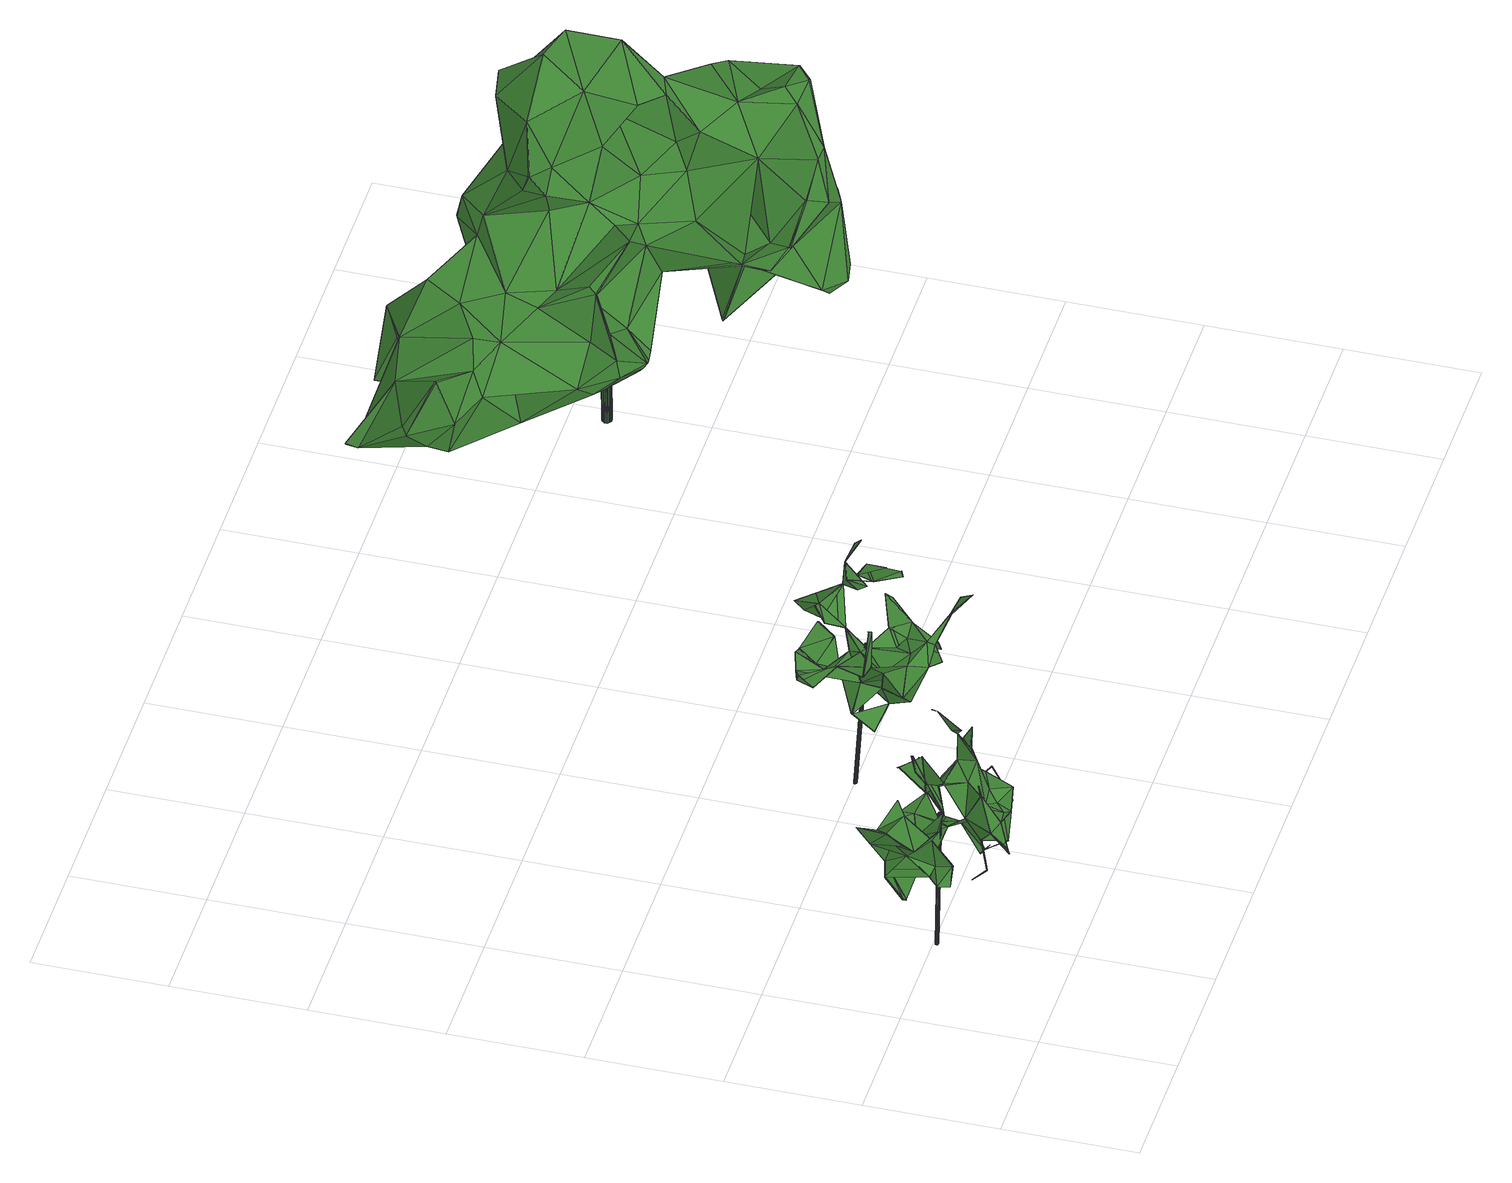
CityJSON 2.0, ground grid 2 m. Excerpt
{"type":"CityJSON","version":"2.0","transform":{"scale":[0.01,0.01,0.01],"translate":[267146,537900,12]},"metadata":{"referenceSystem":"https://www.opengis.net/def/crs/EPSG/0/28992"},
"CityObjects":{
"tree1":{"type":"SolitaryVegetationObject","attributes":{"gtid":642,"crown_width_m":2.34,"crown_median_z":15.09,"crown_r50_m":0.151,"crown_porosity":0.942,"trunk_H_m":2.43,"trunk_DBH_m":0.0473,"trunk_radius_m":0.0236,"trunk_base_height_m":12.66,"original_gtid":"644"},"geometry":[{"type":"MultiSurface","lod":"3","boundaries":[[[0,1,2]],[[3,4,5]],[[6,7,8]],[[9,10,11]],[[12,13,14]],[[0,15,16]],[[17,18,19]],[[20,21,22]],[[23,24,25]],[[26,27,28]],[[29,27,26]],[[30,31,32]],[[33,13,26]],[[34,35,36]],[[37,38,39]],[[40,41,42]],[[43,44,45]],[[46,3,47]],[[48,49,50]],[[51,49,48]],[[16,1,0]],[[52,53,54]],[[55,56,48]],[[33,51,48]],[[34,57,58]],[[38,37,59]],[[60,61,10]],[[2,15,0]],[[62,63,20]],[[62,64,63]],[[16,6,1]],[[65,66,67]],[[68,69,59]],[[70,71,72]],[[2,8,15]],[[7,15,8]],[[59,69,38]],[[73,21,74]],[[75,74,21]],[[76,9,77]],[[78,79,25]],[[80,81,13]],[[70,82,71]],[[46,47,26]],[[68,29,12]],[[83,84,85]],[[9,11,86]],[[87,81,88]],[[89,31,30]],[[90,52,91]],[[17,72,18]],[[26,92,33]],[[87,93,94]],[[15,7,95]],[[70,96,82]],[[97,64,98]],[[89,99,31]],[[100,41,40]],[[101,97,98]],[[102,103,84]],[[59,104,68]],[[82,105,106]],[[58,57,35]],[[97,107,108]],[[109,12,80]],[[110,111,112]],[[113,106,114]],[[115,116,117]],[[6,8,1]],[[2,1,8]],[[67,118,119]],[[120,39,69]],[[121,55,118]],[[83,68,84]],[[122,117,116]],[[123,124,125]],[[64,20,63]],[[95,82,106]],[[110,126,4]],[[15,95,16]],[[40,101,17]],[[58,127,57]],[[89,30,128]],[[129,130,74]],[[131,127,46]],[[61,75,22]],[[74,61,129]],[[125,132,133]],[[133,132,85]],[[112,111,134]],[[33,135,13]],[[84,13,135]],[[109,68,12]],[[109,80,68]],[[71,82,105]],[[82,96,109]],[[100,136,137]],[[138,134,111]],[[100,17,109]],[[33,50,51]],[[139,140,54]],[[105,82,95]],[[105,95,7]],[[141,142,9]],[[43,143,144]],[[76,144,143]],[[68,13,84]],[[135,145,146]],[[139,146,145]],[[143,43,147]],[[133,148,149]],[[14,150,87]],[[109,151,100]],[[72,17,80]],[[80,109,72]],[[117,93,115]],[[72,96,70]],[[48,92,119]],[[95,106,113]],[[48,56,135]],[[32,99,30]],[[68,83,120]],[[68,120,69]],[[58,57,3]],[[123,152,124]],[[18,153,154]],[[105,7,114]],[[120,37,39]],[[155,79,78]],[[76,143,156]],[[64,24,86]],[[124,152,125]],[[137,157,41]],[[42,157,137]],[[41,157,42]],[[64,158,98]],[[102,84,135]],[[101,159,109]],[[48,135,33]],[[133,85,148]],[[79,155,160]],[[85,83,132]],[[119,26,47]],[[109,159,151]],[[161,22,10]],[[110,162,134]],[[16,163,6]],[[95,113,163]],[[95,163,16]],[[163,113,7]],[[163,7,6]],[[114,7,113]],[[25,76,77]],[[26,98,131]],[[46,26,131]],[[144,76,79]],[[119,47,67]],[[66,67,47]],[[12,26,13]],[[29,26,12]],[[80,13,68]],[[129,61,60]],[[73,22,21]],[[49,51,50]],[[17,100,40]],[[64,164,24]],[[54,140,52]],[[122,94,117]],[[116,94,122]],[[123,125,152]],[[128,53,52]],[[47,3,121]],[[110,138,165]],[[153,71,154]],[[30,99,53]],[[80,17,109]],[[86,141,9]],[[135,56,145]],[[22,107,10]],[[98,158,131]],[[134,162,112]],[[110,4,166]],[[55,48,119]],[[62,137,136]],[[46,58,3]],[[127,58,46]],[[91,52,140]],[[106,165,138]],[[85,132,148]],[[167,168,44]],[[4,111,110]],[[141,23,142]],[[62,101,42]],[[42,137,62]],[[165,131,110]],[[28,131,165]],[[45,44,168]],[[149,132,125]],[[148,132,149]],[[34,58,35]],[[76,10,9]],[[60,10,76]],[[102,54,89]],[[162,110,112]],[[74,130,73]],[[143,161,156]],[[134,138,110]],[[111,131,138]],[[110,131,111]],[[114,106,105]],[[32,31,99]],[[107,97,11]],[[76,156,161]],[[110,166,126]],[[11,97,20]],[[62,20,97]],[[45,168,169]],[[101,109,17]],[[45,147,43]],[[11,10,107]],[[149,125,133]],[[127,3,57]],[[100,137,41]],[[127,4,3]],[[35,57,34]],[[60,161,10]],[[155,78,150]],[[14,80,12]],[[14,81,80]],[[116,115,88]],[[97,167,160]],[[97,160,155]],[[97,78,25]],[[42,101,40]],[[52,170,128]],[[54,102,146]],[[138,158,159]],[[131,158,138]],[[62,159,64]],[[106,138,159]],[[62,151,159]],[[155,150,97]],[[64,97,164]],[[19,71,105]],[[86,24,141]],[[88,93,87]],[[101,98,159]],[[38,69,39]],[[167,171,168]],[[172,169,168]],[[172,168,171]],[[171,167,172]],[[26,28,173]],[[45,169,147]],[[143,147,169]],[[167,79,160]],[[79,76,25]],[[172,167,97]],[[76,161,60]],[[61,74,75]],[[59,103,104]],[[128,104,103]],[[127,90,4]],[[131,90,127]],[[21,22,75]],[[28,90,131]],[[4,90,166]],[[68,104,29]],[[140,174,5]],[[169,108,143]],[[121,118,47]],[[167,44,79]],[[165,106,159]],[[119,92,26]],[[48,50,92]],[[50,33,92]],[[23,77,142]],[[25,77,23]],[[25,164,97]],[[25,24,164]],[[142,77,9]],[[141,24,23]],[[107,161,108]],[[128,103,89]],[[170,104,128]],[[29,104,170]],[[37,84,103]],[[37,103,59]],[[102,89,103]],[[84,37,120]],[[85,84,120]],[[83,85,120]],[[10,61,22]],[[11,20,86]],[[14,81,150]],[[14,13,81]],[[20,64,86]],[[81,14,94]],[[87,94,14]],[[150,81,87]],[[115,93,88]],[[62,136,151]],[[143,108,161]],[[105,82,19]],[[17,19,109]],[[3,174,121]],[[55,121,139]],[[109,19,82]],[[109,96,72]],[[172,108,169]],[[97,108,172]],[[170,27,29]],[[52,27,170]],[[90,27,52]],[[90,28,27]],[[62,97,101]],[[97,150,78]],[[54,53,89]],[[99,89,53]],[[116,88,94]],[[81,94,88]],[[151,136,100]],[[30,53,128]],[[93,117,94]],[[60,130,129]],[[72,71,18]],[[153,18,71]],[[19,18,154]],[[19,154,71]],[[66,47,118]],[[67,66,118]],[[10,22,130]],[[174,140,139]],[[121,174,139]],[[130,60,10]],[[107,22,161]],[[135,146,102]],[[144,79,43]],[[126,5,4]],[[3,5,174]],[[90,5,166]],[[140,5,91]],[[91,5,90]],[[166,5,126]],[[130,22,73]],[[98,26,173]],[[54,146,139]],[[55,119,118]],[[55,145,56]],[[139,145,55]],[[165,173,28]],[[159,173,165]],[[98,173,159]],[[64,159,158]],[[79,44,43]],[[175,176,177]],[[175,177,178]],[[178,177,179]],[[178,179,180]],[[177,176,181]],[[177,181,179]],[[179,181,182]],[[179,182,180]],[[181,176,183]],[[181,183,182]],[[182,183,184]],[[182,184,180]],[[184,183,185]],[[184,185,180]],[[183,176,186]],[[183,186,185]],[[186,176,187]],[[186,187,185]],[[185,187,188]],[[185,188,180]],[[188,187,189]],[[188,189,180]],[[187,176,190]],[[187,190,189]],[[189,190,191]],[[189,191,180]],[[190,176,192]],[[190,192,191]],[[191,192,193]],[[191,193,180]],[[192,176,194]],[[192,194,193]],[[194,176,195]],[[194,195,193]],[[193,195,196]],[[193,196,180]],[[196,195,197]],[[196,197,180]],[[195,176,198]],[[195,198,197]],[[198,176,199]],[[198,199,197]],[[197,199,200]],[[197,200,180]],[[200,199,201]],[[200,201,180]],[[199,176,202]],[[199,202,201]],[[201,202,203]],[[201,203,180]],[[202,176,204]],[[202,204,203]],[[203,204,205]],[[203,205,180]],[[204,176,206]],[[204,206,205]],[[206,176,207]],[[206,207,205]],[[205,207,208]],[[205,208,180]],[[208,207,209]],[[208,209,180]],[[207,176,175]],[[207,175,209]],[[209,175,178]],[[209,178,180]]]}]},
"tree2":{"type":"SolitaryVegetationObject","attributes":{"gtid":641,"crown_width_m":2.18,"crown_median_z":15.46,"crown_r50_m":0.162,"crown_porosity":0.947,"trunk_H_m":2.67,"trunk_DBH_m":0.0469,"trunk_radius_m":0.0235,"trunk_base_height_m":12.79,"original_gtid":"643"},"geometry":[{"type":"MultiSurface","lod":"3","boundaries":[[[210,211,212]],[[213,214,215]],[[216,214,213]],[[217,218,219]],[[220,221,222]],[[223,224,225]],[[226,227,228]],[[228,229,226]],[[213,230,231]],[[232,230,213]],[[233,234,235]],[[236,237,238]],[[239,240,241]],[[242,243,244]],[[245,246,229]],[[247,248,249]],[[250,251,252]],[[250,253,251]],[[254,255,239]],[[256,257,258]],[[259,258,257]],[[260,261,262]],[[260,263,261]],[[235,264,246]],[[265,266,267]],[[210,268,211]],[[269,211,268]],[[270,271,240]],[[270,240,272]],[[273,274,258]],[[273,258,215]],[[243,275,244]],[[276,233,277]],[[278,274,257]],[[275,279,280]],[[281,280,279]],[[232,282,283]],[[284,285,286]],[[271,287,288]],[[281,229,228]],[[281,228,289]],[[290,219,218]],[[291,247,252]],[[292,293,290]],[[294,251,295]],[[294,252,251]],[[290,218,294]],[[296,297,298]],[[247,249,299]],[[247,299,252]],[[243,300,275]],[[301,302,216]],[[217,295,218]],[[303,304,260]],[[305,276,306]],[[307,286,222]],[[220,222,286]],[[308,218,309]],[[294,218,308]],[[310,238,311]],[[238,237,311]],[[246,264,312]],[[254,313,255]],[[254,293,313]],[[220,285,251]],[[314,315,316]],[[312,255,313]],[[282,236,283]],[[317,318,319]],[[306,308,254]],[[298,320,296]],[[286,221,282]],[[286,282,284]],[[284,321,285]],[[319,318,322]],[[317,319,323]],[[319,322,323]],[[317,323,324]],[[277,233,235]],[[325,326,327]],[[328,244,275]],[[264,235,234]],[[329,330,272]],[[331,330,329]],[[332,321,284]],[[237,333,311]],[[303,315,314]],[[221,334,282]],[[227,281,279]],[[223,274,273]],[[264,239,255]],[[322,318,221]],[[274,278,335]],[[270,287,271]],[[336,247,253]],[[241,272,305]],[[222,221,307]],[[263,260,304]],[[236,238,231]],[[215,258,337]],[[213,215,338]],[[239,330,331]],[[229,246,339]],[[314,340,266]],[[242,244,328]],[[291,250,252]],[[298,297,259]],[[257,256,212]],[[225,274,223]],[[251,253,220]],[[286,307,221]],[[272,331,329]],[[282,221,318]],[[316,303,314]],[[281,289,280]],[[210,212,265]],[[275,280,242]],[[221,220,253]],[[232,332,284]],[[341,316,315]],[[260,261,303]],[[259,257,274]],[[292,342,293]],[[219,342,292]],[[338,332,213]],[[232,213,332]],[[219,309,313]],[[219,308,309]],[[312,277,343]],[[262,260,344]],[[311,216,310]],[[345,258,212]],[[310,216,231]],[[310,231,238]],[[253,334,221]],[[231,216,213]],[[332,327,346]],[[306,241,305]],[[239,241,306]],[[228,326,289]],[[347,215,214]],[[347,214,306]],[[301,216,333]],[[291,302,250]],[[311,333,216]],[[272,240,239]],[[331,272,239]],[[284,282,232]],[[273,320,298]],[[303,316,348]],[[312,264,255]],[[328,275,242]],[[303,341,315]],[[303,261,340]],[[290,294,349]],[[288,240,271]],[[349,295,217]],[[349,294,295]],[[290,349,217]],[[290,217,292]],[[296,215,259]],[[296,350,215]],[[273,224,223]],[[347,350,215]],[[345,212,265]],[[280,243,242]],[[301,250,302]],[[250,301,253]],[[325,289,326]],[[305,233,276]],[[239,306,254]],[[239,264,234]],[[305,272,233]],[[324,351,317]],[[324,323,351]],[[345,265,267]],[[343,227,226]],[[281,227,343]],[[256,345,266]],[[249,248,352]],[[248,336,352]],[[229,281,343]],[[229,343,245]],[[216,302,214]],[[316,341,348]],[[276,277,312]],[[239,234,330]],[[256,258,345]],[[299,249,352]],[[282,334,236]],[[336,248,247]],[[313,332,346]],[[247,352,253]],[[299,352,247]],[[276,312,347]],[[237,236,333]],[[276,347,306]],[[241,270,272]],[[257,258,278]],[[212,258,257]],[[293,254,308]],[[258,274,335]],[[317,351,318]],[[323,322,351]],[[256,265,212]],[[266,265,256]],[[266,345,267]],[[286,285,220]],[[252,353,291]],[[266,267,314]],[[314,267,303]],[[318,351,282]],[[351,322,221]],[[351,221,282]],[[260,303,348]],[[341,303,348]],[[259,354,298]],[[303,340,304]],[[306,355,308]],[[214,355,306]],[[300,332,338]],[[211,269,356]],[[277,235,357]],[[277,357,343]],[[327,332,284]],[[300,325,327]],[[280,289,325]],[[300,243,325]],[[280,325,243]],[[246,245,357]],[[300,327,332]],[[259,297,296]],[[232,283,230]],[[231,230,283]],[[259,215,337]],[[309,358,313]],[[313,358,359]],[[273,354,224]],[[347,313,346]],[[347,312,313]],[[251,218,295]],[[309,218,251]],[[309,251,321]],[[285,321,251]],[[293,342,313]],[[338,347,346]],[[259,337,258]],[[332,313,359]],[[343,226,246]],[[343,246,312]],[[334,333,236]],[[303,340,314]],[[300,279,275]],[[338,279,300]],[[229,339,226]],[[227,279,338]],[[226,339,246]],[[253,352,334]],[[352,336,334]],[[261,304,340]],[[263,304,261]],[[360,308,213]],[[360,291,308]],[[332,359,358]],[[321,332,358]],[[321,358,309]],[[334,336,333]],[[253,301,333]],[[336,253,333]],[[265,361,210]],[[210,361,268]],[[213,355,214]],[[308,355,213]],[[293,219,290]],[[308,219,293]],[[298,354,273]],[[268,356,269]],[[278,258,335]],[[361,356,268]],[[273,350,320]],[[231,283,236]],[[259,225,354]],[[225,224,354]],[[361,265,212]],[[361,212,356]],[[211,356,212]],[[338,350,347]],[[215,350,338]],[[320,350,296]],[[273,215,350]],[[219,313,342]],[[294,308,252]],[[217,219,292]],[[241,240,288]],[[303,267,340]],[[267,266,340]],[[246,357,235]],[[343,357,245]],[[228,227,327]],[[346,327,227]],[[338,346,227]],[[270,241,287]],[[259,274,225]],[[288,287,241]],[[291,353,308]],[[252,308,353]],[[233,330,234]],[[233,272,330]],[[327,326,228]],[[214,302,213]],[[360,302,291]],[[213,302,360]],[[362,363,364]],[[362,364,365]],[[365,364,366]],[[365,366,367]],[[364,363,368]],[[364,368,366]],[[366,368,369]],[[366,369,367]],[[368,363,370]],[[368,370,369]],[[369,370,371]],[[369,371,367]],[[370,363,372]],[[370,372,371]],[[371,372,373]],[[371,373,367]],[[372,363,374]],[[372,374,373]],[[373,374,375]],[[373,375,367]],[[374,363,376]],[[374,376,375]],[[375,376,377]],[[375,377,367]],[[376,363,378]],[[376,378,377]],[[378,363,379]],[[378,379,377]],[[377,379,380]],[[377,380,367]],[[380,379,381]],[[380,381,367]],[[379,363,382]],[[379,382,381]],[[381,382,383]],[[381,383,367]],[[383,382,384]],[[383,384,367]],[[382,363,385]],[[382,385,384]],[[384,385,386]],[[384,386,367]],[[385,363,387]],[[385,387,386]],[[386,387,388]],[[386,388,367]],[[387,363,389]],[[387,389,388]],[[388,389,390]],[[388,390,367]],[[390,389,391]],[[390,391,367]],[[389,363,392]],[[389,392,391]],[[391,392,393]],[[391,393,367]],[[392,363,394]],[[392,394,393]],[[393,394,395]],[[393,395,367]],[[394,363,362]],[[394,362,395]],[[395,362,365]],[[395,365,367]]]}]},
"tree3":{"type":"SolitaryVegetationObject","attributes":{"gtid":577,"crown_width_m":5.61,"crown_median_z":15.6,"crown_r50_m":0.265,"crown_porosity":0.919,"trunk_H_m":2.91,"trunk_DBH_m":0.141,"trunk_radius_m":0.0703,"trunk_base_height_m":12.69,"original_gtid":"579"},"geometry":[{"type":"Solid","lod":"3","boundaries":[[[[396,397,398]],[[399,396,398]],[[400,401,402]],[[403,404,405]],[[406,407,408]],[[409,410,411]],[[412,413,414]],[[415,416,417]],[[415,417,409]],[[418,419,420]],[[421,422,423]],[[424,425,407]],[[400,402,426]],[[427,428,429]],[[430,431,432]],[[433,434,435]],[[436,437,438]],[[422,439,424]],[[424,440,422]],[[441,442,443]],[[444,445,446]],[[444,446,443]],[[447,448,449]],[[403,405,450]],[[451,435,434]],[[452,453,430]],[[449,409,411]],[[454,398,397]],[[455,456,457]],[[454,397,458]],[[412,414,459]],[[459,460,461]],[[462,401,463]],[[402,401,462]],[[456,464,457]],[[465,466,467]],[[465,468,466]],[[442,441,469]],[[470,471,472]],[[473,398,474]],[[473,474,475]],[[460,459,414]],[[414,413,404]],[[414,404,460]],[[476,477,478]],[[479,477,476]],[[480,415,481]],[[482,483,484]],[[403,485,460]],[[486,487,488]],[[401,489,463]],[[490,491,492]],[[460,493,461]],[[430,453,423]],[[494,441,495]],[[496,497,498]],[[499,500,501]],[[501,500,421]],[[502,503,504]],[[454,505,506]],[[422,421,439]],[[454,506,398]],[[474,398,506]],[[507,486,419]],[[464,484,508]],[[464,508,457]],[[455,457,509]],[[510,442,469]],[[510,469,511]],[[433,512,513]],[[514,511,469]],[[514,515,511]],[[449,411,447]],[[516,517,426]],[[518,459,461]],[[519,520,521]],[[499,522,500]],[[523,524,510]],[[525,524,523]],[[487,486,507]],[[526,502,504]],[[483,527,484]],[[412,497,413]],[[423,519,421]],[[452,519,453]],[[416,494,417]],[[528,529,530]],[[400,531,401]],[[409,417,410]],[[426,402,462]],[[532,528,530]],[[533,534,535]],[[533,535,536]],[[473,432,431]],[[473,431,398]],[[501,421,519]],[[537,538,492]],[[430,432,452]],[[476,539,536]],[[535,534,540]],[[519,423,453]],[[507,541,487]],[[525,542,524]],[[533,472,436]],[[534,533,436]],[[431,399,398]],[[543,403,450]],[[544,487,541]],[[545,530,529]],[[404,403,460]],[[449,481,409]],[[514,546,515]],[[465,415,480]],[[443,495,441]],[[413,405,404]],[[481,415,409]],[[444,443,445]],[[412,503,547]],[[548,503,412]],[[397,529,528]],[[549,438,483]],[[549,483,482]],[[504,503,550]],[[543,447,485]],[[543,485,403]],[[460,485,447]],[[493,460,447]],[[551,552,512]],[[553,482,484]],[[542,525,554]],[[509,546,455]],[[555,417,556]],[[433,505,434]],[[490,524,557]],[[545,406,408]],[[552,520,512]],[[401,531,489]],[[464,553,484]],[[426,558,516]],[[462,558,426]],[[445,492,538]],[[426,517,400]],[[442,524,443]],[[559,443,524]],[[548,560,561]],[[463,489,497]],[[425,424,439]],[[545,408,530]],[[434,505,562]],[[563,494,416]],[[564,429,565]],[[465,480,566]],[[521,551,519]],[[501,519,551]],[[560,447,411]],[[406,424,407]],[[516,565,517]],[[531,567,489]],[[503,561,568]],[[526,568,561]],[[568,550,503]],[[544,569,487]],[[474,506,433]],[[570,505,454]],[[512,520,571]],[[572,512,571]],[[573,574,554]],[[413,496,405]],[[497,496,413]],[[529,575,545]],[[456,576,577]],[[555,410,417]],[[455,514,563]],[[565,578,564]],[[399,430,422]],[[445,443,579]],[[496,489,481]],[[428,539,580]],[[399,422,396]],[[422,440,396]],[[430,423,422]],[[581,407,425]],[[581,483,407]],[[581,527,483]],[[407,483,438]],[[407,438,408]],[[428,582,435]],[[435,451,428]],[[530,583,532]],[[408,583,530]],[[458,570,454]],[[438,583,408]],[[461,493,518]],[[518,493,447]],[[552,521,520]],[[551,521,552]],[[436,584,458]],[[519,452,520]],[[509,585,511]],[[480,586,566]],[[488,487,510]],[[510,487,587]],[[490,557,588]],[[463,589,462]],[[436,458,437]],[[513,512,572]],[[590,591,592]],[[590,592,593]],[[594,595,464]],[[508,585,457]],[[509,457,585]],[[553,464,595]],[[438,532,583]],[[577,594,456]],[[464,456,594]],[[596,569,544]],[[581,569,596]],[[509,511,546]],[[452,597,572]],[[526,504,568]],[[550,568,504]],[[598,593,547]],[[537,593,598]],[[538,555,446]],[[451,472,533]],[[588,500,522]],[[588,522,490]],[[522,499,599]],[[582,428,512]],[[584,570,458]],[[600,601,424]],[[435,582,433]],[[490,559,524]],[[577,602,594]],[[602,577,603]],[[430,604,431]],[[399,431,604]],[[399,604,430]],[[515,546,511]],[[532,437,528]],[[433,513,474]],[[537,598,538]],[[579,559,490]],[[439,421,605]],[[526,411,410]],[[560,411,526]],[[415,465,467]],[[565,516,591]],[[502,598,547]],[[427,564,606]],[[465,479,468]],[[427,429,564]],[[600,424,406]],[[558,592,591]],[[555,502,410]],[[526,410,502]],[[518,447,560]],[[535,479,536]],[[468,479,535]],[[432,597,452]],[[443,559,579]],[[597,475,513]],[[475,474,513]],[[573,425,574]],[[425,607,574]],[[510,587,523]],[[492,491,537]],[[545,600,406]],[[545,575,600]],[[536,451,533]],[[564,578,606]],[[608,606,578]],[[481,449,448]],[[496,481,448]],[[476,536,479]],[[558,589,592]],[[491,578,537]],[[476,478,539]],[[608,578,491]],[[549,534,436]],[[522,599,609]],[[503,548,561]],[[580,565,429]],[[580,517,565]],[[580,429,428]],[[563,416,603]],[[538,502,555]],[[502,538,598]],[[494,469,441]],[[560,526,561]],[[500,605,421]],[[497,589,463]],[[543,448,447]],[[517,539,400]],[[580,539,517]],[[573,525,487]],[[436,438,549]],[[523,487,525]],[[436,470,584]],[[549,482,610]],[[428,427,512]],[[427,551,512]],[[602,603,416]],[[467,602,416]],[[467,416,415]],[[470,472,451]],[[585,420,511]],[[462,589,558]],[[486,511,420]],[[486,420,419]],[[450,448,543]],[[439,607,425]],[[508,420,585]],[[433,506,505]],[[611,609,599]],[[397,437,458]],[[528,437,397]],[[584,562,570]],[[570,562,505]],[[536,612,451]],[[451,612,428]],[[536,428,612]],[[438,437,532]],[[606,551,427]],[[611,599,501]],[[608,609,606]],[[608,522,609]],[[451,562,470]],[[584,470,562]],[[501,599,499]],[[518,548,459]],[[478,400,539]],[[548,412,459]],[[548,518,560]],[[581,596,544]],[[516,558,591]],[[497,592,589]],[[452,572,520]],[[572,571,520]],[[494,563,514]],[[514,469,494]],[[487,523,587]],[[484,527,544]],[[544,527,581]],[[467,466,602]],[[578,565,591]],[[537,591,593]],[[590,593,591]],[[606,611,551]],[[606,609,611]],[[578,591,537]],[[497,593,592]],[[497,547,593]],[[547,497,412]],[[512,433,582]],[[490,522,491]],[[491,522,608]],[[434,562,451]],[[502,547,503]],[[525,573,554]],[[465,566,479]],[[479,566,586]],[[507,419,418]],[[541,418,544]],[[507,418,541]],[[475,597,473]],[[432,473,597]],[[513,572,597]],[[511,488,510]],[[486,488,511]],[[529,613,575]],[[396,613,397]],[[397,613,529]],[[600,613,601]],[[575,613,600]],[[601,613,396]],[[425,569,581]],[[574,605,500]],[[496,448,405]],[[586,531,477]],[[586,477,479]],[[443,446,495]],[[551,611,501]],[[607,605,574]],[[417,494,556]],[[495,556,494]],[[555,556,495]],[[536,539,428]],[[455,563,456]],[[510,524,442]],[[440,601,396]],[[424,601,440]],[[610,614,540]],[[553,614,482]],[[595,540,614]],[[595,614,553]],[[610,482,614]],[[405,448,450]],[[439,605,607]],[[569,573,487]],[[555,495,446]],[[445,538,446]],[[425,573,569]],[[579,492,445]],[[579,490,492]],[[478,477,531]],[[478,531,400]],[[484,544,420]],[[484,420,508]],[[418,420,544]],[[496,498,489]],[[489,498,497]],[[480,567,586]],[[586,567,531]],[[481,489,567]],[[481,567,480]],[[436,472,471]],[[436,471,470]],[[540,534,610]],[[549,610,534]],[[595,594,466]],[[540,595,466]],[[540,466,535]],[[535,466,468]],[[594,602,466]],[[514,455,546]],[[557,524,542]],[[577,576,603]],[[603,576,563]],[[563,576,456]],[[588,557,554]],[[557,542,554]],[[588,554,500]],[[574,500,554]],[[615,616,617]],[[615,617,618]],[[618,617,619]],[[618,619,620]],[[617,616,621]],[[617,621,619]],[[619,621,622]],[[619,622,620]],[[621,616,623]],[[621,623,622]],[[622,623,624]],[[622,624,620]],[[623,616,625]],[[623,625,624]],[[624,625,626]],[[624,626,620]],[[625,616,627]],[[625,627,626]],[[626,627,628]],[[626,628,620]],[[627,616,629]],[[627,629,628]],[[628,629,630]],[[628,630,620]],[[629,616,631]],[[629,631,630]],[[630,631,632]],[[630,632,620]],[[631,616,633]],[[631,633,632]],[[632,633,634]],[[632,634,620]],[[633,616,635]],[[633,635,634]],[[634,635,636]],[[634,636,620]],[[635,616,637]],[[635,637,636]],[[636,637,638]],[[636,638,620]],[[637,616,639]],[[637,639,638]],[[638,639,640]],[[638,640,620]],[[639,616,641]],[[639,641,640]],[[640,641,642]],[[640,642,620]],[[641,616,643]],[[641,643,642]],[[642,643,644]],[[642,644,620]],[[643,616,645]],[[643,645,644]],[[644,645,646]],[[644,646,620]],[[645,616,647]],[[645,647,646]],[[646,647,648]],[[646,648,620]],[[647,616,649]],[[647,649,648]],[[648,649,650]],[[648,650,620]],[[649,616,651]],[[649,651,650]],[[650,651,652]],[[650,652,620]],[[651,616,653]],[[651,653,652]],[[652,653,654]],[[652,654,620]],[[653,616,655]],[[653,655,654]],[[654,655,656]],[[654,656,620]],[[655,616,657]],[[655,657,656]],[[656,657,658]],[[656,658,620]],[[657,616,659]],[[657,659,658]],[[658,659,660]],[[658,660,620]],[[659,616,661]],[[659,661,660]],[[660,661,662]],[[660,662,620]],[[661,616,663]],[[661,663,662]],[[662,663,664]],[[662,664,620]],[[663,616,615]],[[663,615,664]],[[664,615,618]],[[664,618,620]]]]}]}
},
"vertices":[
[330,263,264],[330,263,263],[330,264,264],[153,124,283],[195,99,255],[195,98,255],[299,264,247],[286,249,257],[299,264,248],[92,183,252],[92,247,238],[102,218,275],[184,187,345],[190,154,351],[157,189,362],[319,245,260],[319,245,259],[195,217,315],[225,264,327],[242,242,330],[150,208,236],[105,220,194],[129,247,216],[106,153,266],[107,153,266],[96,181,314],[155,149,315],[196,136,288],[195,150,281],[195,153,342],[281,145,311],[282,145,311],[271,111,265],[153,126,360],[130,110,249],[138,134,222],[138,134,221],[237,162,374],[262,168,391],[261,168,391],[187,251,281],[165,268,273],[165,267,273],[50,209,333],[68,239,335],[68,239,336],[153,126,283],[123,103,321],[153,124,360],[131,123,396],[132,124,396],[132,123,396],[230,118,307],[253,146,322],[238,102,317],[152,97,321],[169,118,326],[130,110,250],[130,111,250],[258,180,371],[91,247,238],[89,220,207],[164,212,260],[157,191,243],[157,191,244],[102,70,309],[102,71,309],[104,74,315],[219,178,364],[258,180,372],[241,234,341],[243,242,330],[240,234,341],[104,221,194],[104,220,193],[104,220,195],[101,218,275],[107,179,260],[103,173,325],[69,199,311],[184,188,346],[157,189,363],[248,226,284],[207,174,420],[215,148,371],[207,174,421],[107,179,259],[134,197,381],[134,198,381],[253,146,323],[196,135,288],[204,116,310],[153,125,360],[133,198,381],[134,199,381],[271,218,266],[240,234,340],[123,210,294],[176,180,277],[281,144,311],[188,251,281],[183,230,285],[217,131,323],[232,155,347],[232,155,346],[248,227,284],[234,201,247],[112,252,251],[114,263,295],[195,216,315],[204,134,225],[203,134,225],[202,139,217],[258,218,243],[258,218,244],[118,210,412],[145,222,418],[118,211,412],[105,74,315],[123,103,322],[237,164,374],[152,97,320],[145,224,418],[205,210,457],[205,211,457],[204,202,456],[195,97,255],[153,125,282],[253,147,323],[87,220,207],[88,221,207],[195,150,280],[201,181,429],[171,159,456],[202,140,218],[173,125,331],[187,251,280],[165,267,272],[207,170,265],[193,93,310],[193,93,309],[85,151,246],[63,164,260],[82,266,301],[84,231,305],[186,102,311],[204,116,311],[68,239,334],[171,158,457],[171,159,457],[128,172,340],[184,230,285],[205,210,456],[225,266,327],[225,265,326],[103,174,325],[103,238,297],[164,267,273],[177,180,276],[191,195,272],[96,181,315],[111,253,251],[232,134,211],[286,249,256],[108,179,260],[208,170,265],[196,98,255],[124,228,326],[105,262,309],[87,287,322],[217,131,322],[137,241,341],[114,263,296],[178,180,277],[186,102,310],[177,195,66],[175,195,66],[177,196,66],[166,188,309],[166,189,309],[164,188,309],[177,197,66],[165,189,309],[176,197,66],[165,190,309],[164,190,309],[175,197,66],[174,197,66],[163,190,309],[162,190,309],[173,197,66],[162,189,309],[173,196,66],[161,188,308],[173,195,66],[173,194,66],[161,187,308],[162,186,308],[173,193,66],[174,193,66],[163,186,308],[163,185,308],[175,193,66],[164,185,309],[176,193,66],[165,186,309],[177,193,66],[177,194,66],[166,186,309],[166,187,309],
[527,401,470],[533,412,457],[502,418,447],[459,374,336],[459,375,336],[457,404,368],[501,354,344],[421,352,221],[464,343,240],[421,384,246],[453,283,325],[479,281,346],[458,265,334],[469,467,377],[468,467,377],[470,482,389],[357,423,335],[382,395,359],[381,395,358],[355,423,335],[483,338,326],[501,353,344],[463,312,336],[429,468,332],[429,469,332],[405,462,319],[518,325,347],[558,364,352],[555,374,359],[455,446,295],[513,436,302],[513,435,302],[384,351,427],[402,351,413],[402,352,413],[370,448,339],[371,451,331],[539,325,286],[529,286,299],[529,286,298],[483,338,325],[452,309,259],[512,349,267],[500,308,332],[462,414,287],[430,428,308],[476,392,423],[503,421,406],[503,420,406],[453,441,406],[428,366,511],[417,376,498],[414,334,522],[417,377,498],[411,456,309],[502,417,447],[457,403,453],[458,403,453],[528,401,469],[534,412,457],[533,465,307],[533,465,306],[475,475,302],[452,437,382],[501,459,384],[402,353,413],[430,428,309],[405,461,319],[515,424,397],[390,349,360],[358,352,367],[381,395,359],[480,293,348],[494,325,336],[430,308,340],[418,310,292],[452,283,326],[533,464,307],[513,435,301],[357,352,367],[451,364,211],[495,366,280],[420,352,221],[421,386,246],[465,343,240],[464,343,239],[430,427,392],[435,442,416],[435,443,416],[538,325,286],[391,349,360],[494,325,334],[483,339,326],[443,360,470],[418,377,498],[455,446,296],[462,414,288],[458,265,335],[467,380,271],[450,350,276],[555,374,358],[558,364,351],[412,420,311],[439,377,289],[443,360,469],[456,322,476],[456,321,476],[537,243,398],[511,266,380],[537,242,398],[430,427,391],[418,311,292],[511,266,379],[544,262,383],[545,262,384],[358,351,367],[358,352,366],[390,349,359],[384,352,427],[475,476,302],[474,475,302],[475,475,301],[414,338,333],[518,325,346],[500,308,333],[515,423,397],[528,290,311],[452,436,383],[434,376,348],[356,423,334],[443,361,470],[459,324,484],[420,385,246],[371,448,339],[414,334,523],[484,380,425],[434,376,347],[440,394,341],[458,324,484],[451,363,211],[456,404,368],[511,267,380],[527,290,311],[495,366,279],[452,441,406],[441,377,289],[533,412,456],[371,451,332],[451,350,277],[443,313,311],[462,352,276],[527,401,469],[477,395,79],[475,395,79],[477,396,79],[458,374,346],[458,375,346],[456,374,346],[477,397,79],[457,375,346],[476,397,79],[457,376,346],[475,397,79],[456,376,346],[474,397,79],[455,376,346],[473,397,79],[454,375,346],[473,396,79],[473,395,79],[454,374,346],[454,373,346],[473,394,79],[454,373,345],[454,372,345],[474,393,79],[455,371,345],[475,393,79],[456,371,346],[476,393,79],[457,371,346],[457,372,346],[477,393,79],[458,372,346],[477,394,79],[458,373,346],
[1393,692,404],[1335,676,488],[1360,658,375],[1388,671,374],[1005,840,323],[945,863,339],[1004,846,314],[775,1125,311],[806,1103,273],[814,1066,314],[1459,848,511],[1444,869,512],[1458,847,512],[968,1101,403],[997,1156,412],[935,1178,353],[912,1099,190],[835,1080,246],[852,1166,239],[1007,1045,404],[1095,1102,462],[1091,1109,429],[1366,1060,548],[1366,1062,548],[1279,1049,573],[1407,877,259],[1403,772,333],[1461,780,265],[1404,834,390],[1344,917,400],[1035,858,284],[1209,892,320],[1194,871,334],[1155,888,239],[1436,722,260],[1368,647,261],[1367,648,260],[1218,734,348],[1179,710,381],[1179,751,381],[1314,765,466],[1384,728,517],[1365,809,518],[1350,867,309],[1333,761,344],[1174,1141,429],[1244,1115,399],[1236,1141,373],[1181,1112,408],[1168,1034,338],[1114,1123,359],[848,1161,344],[864,1053,373],[912,1067,391],[794,1087,399],[1180,752,383],[1352,750,232],[1437,768,251],[1303,660,418],[1164,1103,621],[1098,1040,639],[1189,1041,689],[1307,677,487],[859,1188,235],[804,1202,251],[808,1221,250],[988,894,280],[934,898,310],[1166,976,655],[1027,977,407],[1139,961,481],[1112,1011,477],[1145,926,443],[1183,1097,476],[1256,732,367],[1307,783,382],[1239,764,353],[1331,640,261],[1282,664,277],[1303,659,256],[1057,935,376],[1000,912,434],[1028,901,345],[1090,889,464],[999,997,393],[918,1028,388],[1281,889,578],[1313,901,583],[1280,953,663],[787,1134,317],[1337,1072,520],[1327,1033,471],[1311,1067,494],[920,918,326],[1276,1080,295],[1213,1066,242],[1208,1104,254],[808,1222,252],[1120,1139,470],[1142,1153,416],[863,1039,330],[928,1002,242],[936,1014,293],[1343,968,225],[1369,975,251],[1376,899,241],[1049,1151,304],[980,1180,230],[999,1210,225],[1240,698,376],[1269,702,358],[1363,1053,524],[1259,1028,681],[1209,1111,630],[1249,1105,402],[1259,1099,535],[1261,770,324],[1283,666,276],[1155,1077,569],[1195,1068,579],[1069,931,206],[1063,854,281],[851,1206,264],[1381,851,237],[1263,801,209],[1263,802,208],[1274,982,265],[1301,1059,358],[1311,1105,351],[1332,1074,353],[1023,1221,332],[1328,945,603],[1417,720,536],[1419,719,535],[1442,741,538],[942,867,370],[1400,750,531],[1270,843,372],[1291,862,441],[1171,899,431],[1166,886,399],[1084,1084,246],[1112,1072,293],[1084,891,314],[1247,916,455],[1354,1039,529],[1357,1099,345],[795,1089,400],[1293,972,563],[1443,741,537],[1193,1106,613],[978,1118,237],[918,1155,274],[1292,843,513],[992,1230,220],[1318,844,273],[1263,803,210],[1234,917,590],[1333,1026,334],[1112,1123,359],[1133,1150,420],[1357,1098,343],[1007,937,255],[1283,1107,342],[936,1179,351],[989,1197,305],[1240,700,378],[1102,1069,544],[1156,890,238],[1080,929,208],[1008,925,439],[972,914,370],[992,1231,221],[1318,987,433],[1276,684,437],[1293,771,316],[1319,715,293],[1308,1001,392],[1332,1025,333],[1433,734,528],[1036,1021,593],[1034,1019,594],[1175,1004,245],[1248,1085,299],[1086,858,280],[1387,905,494],[1219,773,349],[1419,790,503],[1276,686,437],[1250,1071,630],[998,913,436],[1279,1024,453],[1332,1027,332],[976,911,275],[1016,1012,280],[1078,960,240],[969,995,250],[1019,1066,255],[1111,1007,555],[1178,953,552],[1265,940,457],[1326,677,257],[1083,1084,247],[1342,966,225],[1419,789,501],[1363,745,465],[1086,1009,523],[1057,1034,550],[1353,708,294],[1338,930,267],[1233,942,300],[1293,946,308],[1209,1010,246],[1274,980,264],[1293,878,487],[1336,929,265],[1220,773,351],[1384,727,508],[1245,953,559],[1182,945,69],[1175,945,69],[1182,947,69],[1188,950,359],[1188,952,359],[1181,950,359],[1181,949,69],[1187,954,359],[1180,950,69],[1186,955,359],[1178,951,69],[1185,956,359],[1177,952,69],[1183,957,359],[1175,952,69],[1181,957,359],[1173,952,69],[1180,957,359],[1171,951,69],[1178,956,359],[1170,950,69],[1176,955,359],[1169,948,69],[1175,954,360],[1168,947,69],[1175,952,360],[1168,945,69],[1174,950,360],[1168,943,69],[1175,948,360],[1169,941,69],[1175,946,360],[1170,940,69],[1177,945,360],[1172,939,69],[1178,944,360],[1173,938,69],[1180,943,360],[1175,938,69],[1182,943,360],[1177,938,69],[1183,943,360],[1179,939,69],[1185,944,359],[1180,940,69],[1186,945,359],[1181,942,69],[1188,947,359],[1182,943,69],[1188,948,359]
]}
